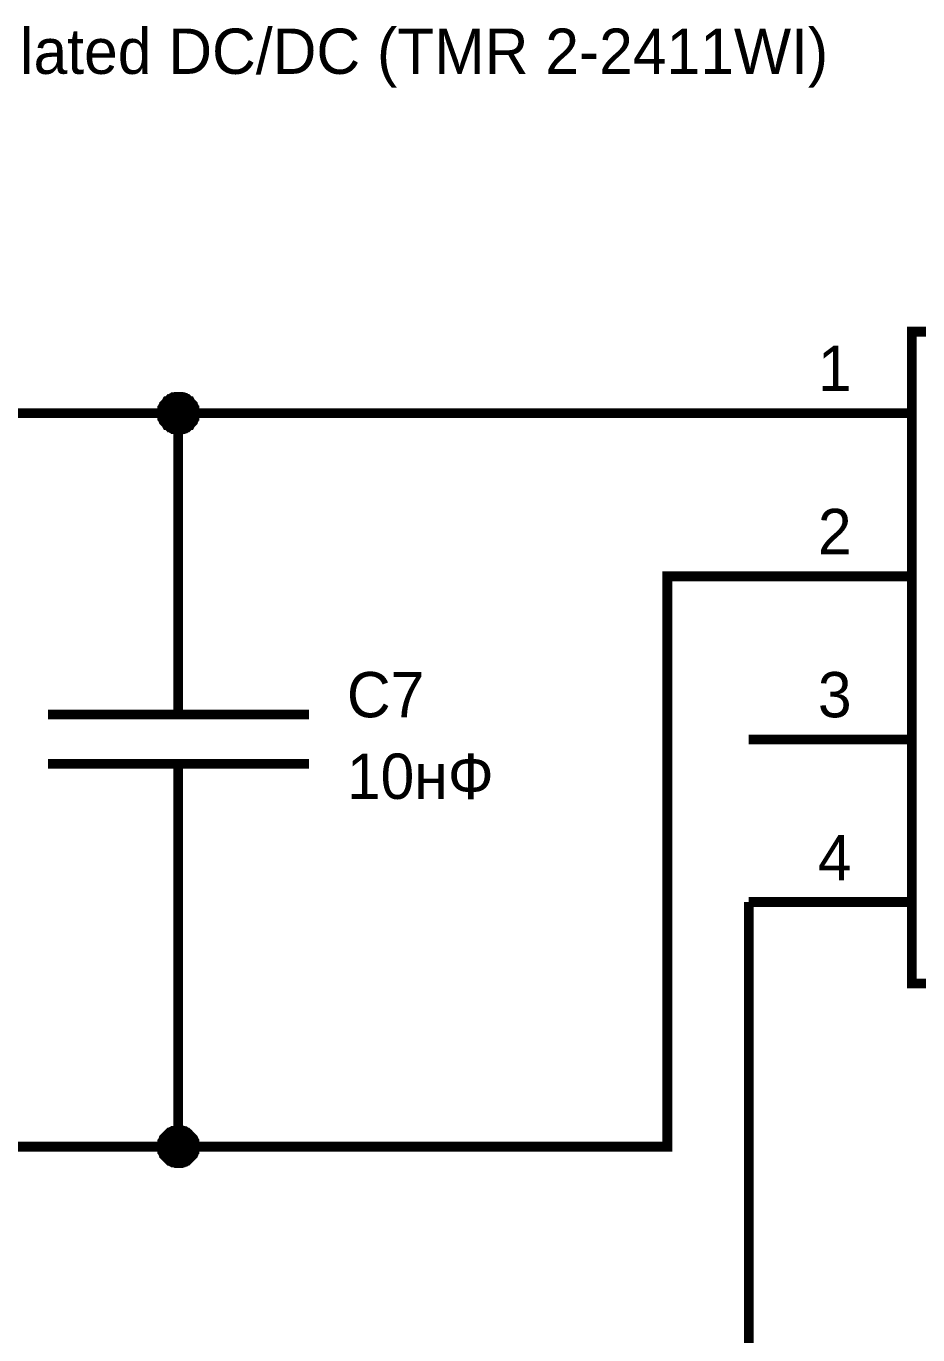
# Model space of a CAD drawing. Extents: x 0 to 594, y 0 to 420.
# Drawn here: x 52.95 to 80.3, y 144.22 to 184.36 of the extents above; entities that cross this region are included whole.
import ezdxf

# ---------------------------------------------------------------- set-up
doc = ezdxf.new("R2010")
doc.units = 0
doc.layers.add('SHEET', color=255, linetype='CONTINUOUS')

msp = doc.modelspace()

# ---------------------------------------------------------------- linework, layer by layer
at = {"layer": 'SHEET', "const_width": 0.3}
msp.add_lwpolyline([(80.119, 174.994), (102.606, 174.994), (102.606, 154.998), (80.119, 154.998), (80.119, 174.994)], close=True, dxfattribs=at)
at = {"layer": 'SHEET'}
for points, const_width in [([(57.111, 172.493), (57.111, 172.51), (57.111, 172.545), (57.111, 172.562), (57.129, 172.597), (57.129, 172.614), (57.129, 172.649), (57.146, 172.666), (57.146, 172.684), (57.163, 172.718), (57.181, 172.736), (57.181, 172.753), (57.198, 172.771), (57.216, 172.788), (57.233, 172.805), (57.25, 172.823), (57.268, 172.857), (57.285, 172.857), (57.302, 172.875), (57.32, 172.892), (57.337, 172.909), (57.354, 172.927), (57.372, 172.927), (57.389, 172.944), (57.424, 172.962), (57.441, 172.962), (57.459, 172.979), (57.493, 172.979), (57.511, 172.979), (57.545, 172.996), (57.563, 172.996), (57.598, 172.996), (57.615, 172.996)], 0.3), ([(57.111, 172.493), (57.111, 172.51), (57.111, 172.545), (57.111, 172.562), (57.129, 172.597), (57.129, 172.614), (57.129, 172.649), (57.146, 172.666), (57.146, 172.684), (57.163, 172.718), (57.181, 172.736), (57.181, 172.753), (57.198, 172.771), (57.216, 172.788), (57.233, 172.805), (57.25, 172.823), (57.268, 172.857), (57.285, 172.857), (57.302, 172.875), (57.32, 172.892), (57.337, 172.909), (57.354, 172.927), (57.372, 172.927), (57.389, 172.944), (57.424, 172.962), (57.441, 172.962), (57.459, 172.979), (57.493, 172.979), (57.511, 172.979), (57.545, 172.996), (57.563, 172.996), (57.598, 172.996), (57.615, 172.996)], 0.3), ([(57.111, 172.493), (57.111, 172.51), (57.111, 172.545), (57.111, 172.562), (57.129, 172.597), (57.129, 172.614), (57.129, 172.649), (57.146, 172.666), (57.146, 172.684), (57.163, 172.718), (57.181, 172.736), (57.181, 172.753), (57.198, 172.771), (57.216, 172.788), (57.233, 172.805), (57.25, 172.823), (57.268, 172.857), (57.285, 172.857), (57.302, 172.875), (57.32, 172.892), (57.337, 172.909), (57.354, 172.927), (57.372, 172.927), (57.389, 172.944), (57.424, 172.962), (57.441, 172.962), (57.459, 172.979), (57.493, 172.979), (57.511, 172.979), (57.545, 172.996), (57.563, 172.996), (57.598, 172.996), (57.615, 172.996)], 0.3), ([(57.111, 172.493), (57.111, 172.51), (57.111, 172.545), (57.111, 172.562), (57.129, 172.597), (57.129, 172.614), (57.129, 172.649), (57.146, 172.666), (57.146, 172.684), (57.163, 172.718), (57.181, 172.736), (57.181, 172.753), (57.198, 172.771), (57.216, 172.788), (57.233, 172.805), (57.25, 172.823), (57.268, 172.857), (57.285, 172.857), (57.302, 172.875), (57.32, 172.892), (57.337, 172.909), (57.354, 172.927), (57.372, 172.927), (57.389, 172.944), (57.424, 172.962), (57.441, 172.962), (57.459, 172.979), (57.493, 172.979), (57.511, 172.979), (57.545, 172.996), (57.563, 172.996), (57.598, 172.996), (57.615, 172.996)], 0.3), ([(57.111, 172.493), (57.111, 172.51), (57.111, 172.545), (57.111, 172.562), (57.129, 172.597), (57.129, 172.614), (57.129, 172.649), (57.146, 172.666), (57.146, 172.684), (57.163, 172.718), (57.181, 172.736), (57.181, 172.753), (57.198, 172.771), (57.216, 172.788), (57.233, 172.805), (57.25, 172.823), (57.268, 172.857), (57.285, 172.857), (57.302, 172.875), (57.32, 172.892), (57.337, 172.909), (57.354, 172.927), (57.372, 172.927), (57.389, 172.944), (57.424, 172.962), (57.441, 172.962), (57.459, 172.979), (57.493, 172.979), (57.511, 172.979), (57.545, 172.996), (57.563, 172.996), (57.598, 172.996), (57.615, 172.996)], 0.0991), ([(57.111, 172.493), (57.111, 172.51), (57.111, 172.545), (57.111, 172.562), (57.129, 172.597), (57.129, 172.614), (57.129, 172.649), (57.146, 172.666), (57.146, 172.684), (57.163, 172.718), (57.181, 172.736), (57.181, 172.753), (57.198, 172.771), (57.216, 172.788), (57.233, 172.805), (57.25, 172.823), (57.268, 172.857), (57.285, 172.857), (57.302, 172.875), (57.32, 172.892), (57.337, 172.909), (57.354, 172.927), (57.372, 172.927), (57.389, 172.944), (57.424, 172.962), (57.441, 172.962), (57.459, 172.979), (57.493, 172.979), (57.511, 172.979), (57.545, 172.996), (57.563, 172.996), (57.598, 172.996), (57.615, 172.996)], 0.0991), ([(57.111, 172.493), (57.111, 172.51), (57.111, 172.545), (57.111, 172.562), (57.129, 172.597), (57.129, 172.614), (57.129, 172.649), (57.146, 172.666), (57.146, 172.684), (57.163, 172.718), (57.181, 172.736), (57.181, 172.753), (57.198, 172.771), (57.216, 172.788), (57.233, 172.805), (57.25, 172.823), (57.268, 172.857), (57.285, 172.857), (57.302, 172.875), (57.32, 172.892), (57.337, 172.909), (57.354, 172.927), (57.372, 172.927), (57.389, 172.944), (57.424, 172.962), (57.441, 172.962), (57.459, 172.979), (57.493, 172.979), (57.511, 172.979), (57.545, 172.996), (57.563, 172.996), (57.598, 172.996), (57.615, 172.996)], 0.0991), ([(57.111, 172.493), (57.111, 172.51), (57.111, 172.545), (57.111, 172.562), (57.129, 172.597), (57.129, 172.614), (57.129, 172.649), (57.146, 172.666), (57.146, 172.684), (57.163, 172.718), (57.181, 172.736), (57.181, 172.753), (57.198, 172.771), (57.216, 172.788), (57.233, 172.805), (57.25, 172.823), (57.268, 172.857), (57.285, 172.857), (57.302, 172.875), (57.32, 172.892), (57.337, 172.909), (57.354, 172.927), (57.372, 172.927), (57.389, 172.944), (57.424, 172.962), (57.441, 172.962), (57.459, 172.979), (57.493, 172.979), (57.511, 172.979), (57.545, 172.996), (57.563, 172.996), (57.598, 172.996), (57.615, 172.996)], 0.0991), ([(57.615, 172.996), (57.615, 172.996)], 0.3), ([(57.615, 172.996), (57.65, 172.996), (57.667, 172.996), (57.702, 172.996), (57.719, 172.979), (57.754, 172.979), (57.771, 172.979), (57.789, 172.962), (57.823, 172.962), (57.841, 172.944), (57.858, 172.927), (57.893, 172.927), (57.91, 172.909), (57.928, 172.892), (57.945, 172.875), (57.962, 172.857), (57.98, 172.857), (57.997, 172.823), (58.014, 172.805), (58.032, 172.788), (58.049, 172.771), (58.066, 172.753), (58.066, 172.736), (58.084, 172.718), (58.101, 172.684), (58.101, 172.666), (58.119, 172.649), (58.119, 172.614), (58.119, 172.597), (58.136, 172.562), (58.136, 172.545), (58.136, 172.51), (58.136, 172.493)], 0.3), ([(57.615, 172.996), (57.615, 172.996)], 0.3), ([(57.615, 172.996), (57.65, 172.996), (57.667, 172.996), (57.702, 172.996), (57.719, 172.979), (57.754, 172.979), (57.771, 172.979), (57.789, 172.962), (57.823, 172.962), (57.841, 172.944), (57.858, 172.927), (57.893, 172.927), (57.91, 172.909), (57.928, 172.892), (57.945, 172.875), (57.962, 172.857), (57.98, 172.857), (57.997, 172.823), (58.014, 172.805), (58.032, 172.788), (58.049, 172.771), (58.066, 172.753), (58.066, 172.736), (58.084, 172.718), (58.101, 172.684), (58.101, 172.666), (58.119, 172.649), (58.119, 172.614), (58.119, 172.597), (58.136, 172.562), (58.136, 172.545), (58.136, 172.51), (58.136, 172.493)], 0.3), ([(57.615, 172.996), (57.615, 172.996)], 0.3), ([(57.615, 172.996), (57.65, 172.996), (57.667, 172.996), (57.702, 172.996), (57.719, 172.979), (57.754, 172.979), (57.771, 172.979), (57.789, 172.962), (57.823, 172.962), (57.841, 172.944), (57.858, 172.927), (57.893, 172.927), (57.91, 172.909), (57.928, 172.892), (57.945, 172.875), (57.962, 172.857), (57.98, 172.857), (57.997, 172.823), (58.014, 172.805), (58.032, 172.788), (58.049, 172.771), (58.066, 172.753), (58.066, 172.736), (58.084, 172.718), (58.101, 172.684), (58.101, 172.666), (58.119, 172.649), (58.119, 172.614), (58.119, 172.597), (58.136, 172.562), (58.136, 172.545), (58.136, 172.51), (58.136, 172.493)], 0.3), ([(57.615, 172.996), (57.615, 172.996)], 0.3), ([(57.615, 172.996), (57.65, 172.996), (57.667, 172.996), (57.702, 172.996), (57.719, 172.979), (57.754, 172.979), (57.771, 172.979), (57.789, 172.962), (57.823, 172.962), (57.841, 172.944), (57.858, 172.927), (57.893, 172.927), (57.91, 172.909), (57.928, 172.892), (57.945, 172.875), (57.962, 172.857), (57.98, 172.857), (57.997, 172.823), (58.014, 172.805), (58.032, 172.788), (58.049, 172.771), (58.066, 172.753), (58.066, 172.736), (58.084, 172.718), (58.101, 172.684), (58.101, 172.666), (58.119, 172.649), (58.119, 172.614), (58.119, 172.597), (58.136, 172.562), (58.136, 172.545), (58.136, 172.51), (58.136, 172.493)], 0.3), ([(57.615, 172.996), (57.615, 172.996)], 0.0991), ([(57.615, 172.996), (57.65, 172.996), (57.667, 172.996), (57.702, 172.996), (57.719, 172.979), (57.754, 172.979), (57.771, 172.979), (57.789, 172.962), (57.823, 172.962), (57.841, 172.944), (57.858, 172.927), (57.893, 172.927), (57.91, 172.909), (57.928, 172.892), (57.945, 172.875), (57.962, 172.857), (57.98, 172.857), (57.997, 172.823), (58.014, 172.805), (58.032, 172.788), (58.049, 172.771), (58.066, 172.753), (58.066, 172.736), (58.084, 172.718), (58.101, 172.684), (58.101, 172.666), (58.119, 172.649), (58.119, 172.614), (58.119, 172.597), (58.136, 172.562), (58.136, 172.545), (58.136, 172.51), (58.136, 172.493)], 0.0991), ([(57.615, 172.996), (57.615, 172.996)], 0.0991), ([(57.615, 172.996), (57.65, 172.996), (57.667, 172.996), (57.702, 172.996), (57.719, 172.979), (57.754, 172.979), (57.771, 172.979), (57.789, 172.962), (57.823, 172.962), (57.841, 172.944), (57.858, 172.927), (57.893, 172.927), (57.91, 172.909), (57.928, 172.892), (57.945, 172.875), (57.962, 172.857), (57.98, 172.857), (57.997, 172.823), (58.014, 172.805), (58.032, 172.788), (58.049, 172.771), (58.066, 172.753), (58.066, 172.736), (58.084, 172.718), (58.101, 172.684), (58.101, 172.666), (58.119, 172.649), (58.119, 172.614), (58.119, 172.597), (58.136, 172.562), (58.136, 172.545), (58.136, 172.51), (58.136, 172.493)], 0.0991), ([(57.615, 172.996), (57.615, 172.996)], 0.0991), ([(57.615, 172.996), (57.65, 172.996), (57.667, 172.996), (57.702, 172.996), (57.719, 172.979), (57.754, 172.979), (57.771, 172.979), (57.789, 172.962), (57.823, 172.962), (57.841, 172.944), (57.858, 172.927), (57.893, 172.927), (57.91, 172.909), (57.928, 172.892), (57.945, 172.875), (57.962, 172.857), (57.98, 172.857), (57.997, 172.823), (58.014, 172.805), (58.032, 172.788), (58.049, 172.771), (58.066, 172.753), (58.066, 172.736), (58.084, 172.718), (58.101, 172.684), (58.101, 172.666), (58.119, 172.649), (58.119, 172.614), (58.119, 172.597), (58.136, 172.562), (58.136, 172.545), (58.136, 172.51), (58.136, 172.493)], 0.0991), ([(57.615, 172.996), (57.615, 172.996)], 0.0991), ([(57.615, 172.996), (57.65, 172.996), (57.667, 172.996), (57.702, 172.996), (57.719, 172.979), (57.754, 172.979), (57.771, 172.979), (57.789, 172.962), (57.823, 172.962), (57.841, 172.944), (57.858, 172.927), (57.893, 172.927), (57.91, 172.909), (57.928, 172.892), (57.945, 172.875), (57.962, 172.857), (57.98, 172.857), (57.997, 172.823), (58.014, 172.805), (58.032, 172.788), (58.049, 172.771), (58.066, 172.753), (58.066, 172.736), (58.084, 172.718), (58.101, 172.684), (58.101, 172.666), (58.119, 172.649), (58.119, 172.614), (58.119, 172.597), (58.136, 172.562), (58.136, 172.545), (58.136, 172.51), (58.136, 172.493)], 0.0991), ([(45.13, 172.493), (57.615, 172.493), (75.118, 172.493)], 0.3), ([(57.615, 171.989), (57.598, 171.989), (57.563, 171.989), (57.545, 171.989), (57.511, 172.006), (57.493, 172.006), (57.459, 172.006), (57.441, 172.023), (57.424, 172.023), (57.389, 172.041), (57.372, 172.058), (57.354, 172.058), (57.337, 172.076), (57.32, 172.093), (57.302, 172.11), (57.285, 172.128), (57.268, 172.128), (57.25, 172.162), (57.233, 172.18), (57.216, 172.197), (57.198, 172.215), (57.181, 172.232), (57.181, 172.249), (57.163, 172.267), (57.146, 172.301), (57.146, 172.319), (57.129, 172.336), (57.129, 172.371), (57.129, 172.388), (57.111, 172.423), (57.111, 172.44), (57.111, 172.475), (57.111, 172.493)], 0.3), ([(57.111, 172.493), (57.111, 172.493)], 0.3), ([(57.615, 171.989), (57.598, 171.989), (57.563, 171.989), (57.545, 171.989), (57.511, 172.006), (57.493, 172.006), (57.459, 172.006), (57.441, 172.023), (57.424, 172.023), (57.389, 172.041), (57.372, 172.058), (57.354, 172.058), (57.337, 172.076), (57.32, 172.093), (57.302, 172.11), (57.285, 172.128), (57.268, 172.128), (57.25, 172.162), (57.233, 172.18), (57.216, 172.197), (57.198, 172.215), (57.181, 172.232), (57.181, 172.249), (57.163, 172.267), (57.146, 172.301), (57.146, 172.319), (57.129, 172.336), (57.129, 172.371), (57.129, 172.388), (57.111, 172.423), (57.111, 172.44), (57.111, 172.475), (57.111, 172.493)], 0.3), ([(57.111, 172.493), (57.111, 172.493)], 0.3), ([(57.615, 171.989), (57.598, 171.989), (57.563, 171.989), (57.545, 171.989), (57.511, 172.006), (57.493, 172.006), (57.459, 172.006), (57.441, 172.023), (57.424, 172.023), (57.389, 172.041), (57.372, 172.058), (57.354, 172.058), (57.337, 172.076), (57.32, 172.093), (57.302, 172.11), (57.285, 172.128), (57.268, 172.128), (57.25, 172.162), (57.233, 172.18), (57.216, 172.197), (57.198, 172.215), (57.181, 172.232), (57.181, 172.249), (57.163, 172.267), (57.146, 172.301), (57.146, 172.319), (57.129, 172.336), (57.129, 172.371), (57.129, 172.388), (57.111, 172.423), (57.111, 172.44), (57.111, 172.475), (57.111, 172.493)], 0.3), ([(57.111, 172.493), (57.111, 172.493)], 0.3), ([(57.615, 171.989), (57.598, 171.989), (57.563, 171.989), (57.545, 171.989), (57.511, 172.006), (57.493, 172.006), (57.459, 172.006), (57.441, 172.023), (57.424, 172.023), (57.389, 172.041), (57.372, 172.058), (57.354, 172.058), (57.337, 172.076), (57.32, 172.093), (57.302, 172.11), (57.285, 172.128), (57.268, 172.128), (57.25, 172.162), (57.233, 172.18), (57.216, 172.197), (57.198, 172.215), (57.181, 172.232), (57.181, 172.249), (57.163, 172.267), (57.146, 172.301), (57.146, 172.319), (57.129, 172.336), (57.129, 172.371), (57.129, 172.388), (57.111, 172.423), (57.111, 172.44), (57.111, 172.475), (57.111, 172.493)], 0.3), ([(57.111, 172.493), (57.111, 172.493)], 0.3), ([(57.615, 167.489), (57.615, 172.493)], 0.3), ([(58.136, 172.493), (58.136, 172.475), (58.136, 172.44), (58.136, 172.423), (58.119, 172.388), (58.119, 172.371), (58.119, 172.336), (58.101, 172.319), (58.101, 172.301), (58.084, 172.267), (58.066, 172.249), (58.066, 172.232), (58.049, 172.215), (58.032, 172.197), (58.014, 172.18), (57.997, 172.162), (57.98, 172.128), (57.962, 172.128), (57.945, 172.11), (57.928, 172.093), (57.91, 172.076), (57.893, 172.058), (57.858, 172.058), (57.841, 172.041), (57.823, 172.023), (57.789, 172.023), (57.771, 172.006), (57.754, 172.006), (57.719, 172.006), (57.702, 171.989), (57.667, 171.989), (57.65, 171.989), (57.615, 171.989)], 0.3), ([(58.136, 172.493), (58.136, 172.475), (58.136, 172.44), (58.136, 172.423), (58.119, 172.388), (58.119, 172.371), (58.119, 172.336), (58.101, 172.319), (58.101, 172.301), (58.084, 172.267), (58.066, 172.249), (58.066, 172.232), (58.049, 172.215), (58.032, 172.197), (58.014, 172.18), (57.997, 172.162), (57.98, 172.128), (57.962, 172.128), (57.945, 172.11), (57.928, 172.093), (57.91, 172.076), (57.893, 172.058), (57.858, 172.058), (57.841, 172.041), (57.823, 172.023), (57.789, 172.023), (57.771, 172.006), (57.754, 172.006), (57.719, 172.006), (57.702, 171.989), (57.667, 171.989), (57.65, 171.989), (57.615, 171.989)], 0.3), ([(58.136, 172.493), (58.136, 172.475), (58.136, 172.44), (58.136, 172.423), (58.119, 172.388), (58.119, 172.371), (58.119, 172.336), (58.101, 172.319), (58.101, 172.301), (58.084, 172.267), (58.066, 172.249), (58.066, 172.232), (58.049, 172.215), (58.032, 172.197), (58.014, 172.18), (57.997, 172.162), (57.98, 172.128), (57.962, 172.128), (57.945, 172.11), (57.928, 172.093), (57.91, 172.076), (57.893, 172.058), (57.858, 172.058), (57.841, 172.041), (57.823, 172.023), (57.789, 172.023), (57.771, 172.006), (57.754, 172.006), (57.719, 172.006), (57.702, 171.989), (57.667, 171.989), (57.65, 171.989), (57.615, 171.989)], 0.3), ([(58.136, 172.493), (58.136, 172.475), (58.136, 172.44), (58.136, 172.423), (58.119, 172.388), (58.119, 172.371), (58.119, 172.336), (58.101, 172.319), (58.101, 172.301), (58.084, 172.267), (58.066, 172.249), (58.066, 172.232), (58.049, 172.215), (58.032, 172.197), (58.014, 172.18), (57.997, 172.162), (57.98, 172.128), (57.962, 172.128), (57.945, 172.11), (57.928, 172.093), (57.91, 172.076), (57.893, 172.058), (57.858, 172.058), (57.841, 172.041), (57.823, 172.023), (57.789, 172.023), (57.771, 172.006), (57.754, 172.006), (57.719, 172.006), (57.702, 171.989), (57.667, 171.989), (57.65, 171.989), (57.615, 171.989)], 0.3), ([(58.136, 172.493), (58.136, 172.493), (58.136, 172.493), (58.136, 172.493), (58.136, 172.493), (58.136, 172.493), (58.136, 172.493), (58.136, 172.493), (58.136, 172.493), (58.136, 172.493), (58.136, 172.493), (58.136, 172.493), (58.136, 172.493), (58.136, 172.493), (58.136, 172.493), (58.136, 172.493), (58.136, 172.493), (58.136, 172.493), (58.136, 172.493), (58.136, 172.493), (58.136, 172.493), (58.136, 172.493), (58.136, 172.493), (58.136, 172.493), (58.136, 172.493), (58.136, 172.493), (58.136, 172.493), (58.136, 172.493), (58.136, 172.493), (58.136, 172.493), (58.136, 172.493), (58.136, 172.493), (58.136, 172.493)], 0.3), ([(58.136, 172.493), (58.136, 172.493)], 0.3), ([(58.136, 172.493), (58.136, 172.493), (58.136, 172.493), (58.136, 172.493), (58.136, 172.493), (58.136, 172.493), (58.136, 172.493), (58.136, 172.493), (58.136, 172.493), (58.136, 172.493), (58.136, 172.493), (58.136, 172.493), (58.136, 172.493), (58.136, 172.493), (58.136, 172.493), (58.136, 172.493), (58.136, 172.493), (58.136, 172.493), (58.136, 172.493), (58.136, 172.493), (58.136, 172.493), (58.136, 172.493), (58.136, 172.493), (58.136, 172.493), (58.136, 172.493), (58.136, 172.493), (58.136, 172.493), (58.136, 172.493), (58.136, 172.493), (58.136, 172.493), (58.136, 172.493), (58.136, 172.493), (58.136, 172.493)], 0.3), ([(58.136, 172.493), (58.136, 172.493)], 0.3), ([(58.136, 172.493), (58.136, 172.493), (58.136, 172.493), (58.136, 172.493), (58.136, 172.493), (58.136, 172.493), (58.136, 172.493), (58.136, 172.493), (58.136, 172.493), (58.136, 172.493), (58.136, 172.493), (58.136, 172.493), (58.136, 172.493), (58.136, 172.493), (58.136, 172.493), (58.136, 172.493), (58.136, 172.493), (58.136, 172.493), (58.136, 172.493), (58.136, 172.493), (58.136, 172.493), (58.136, 172.493), (58.136, 172.493), (58.136, 172.493), (58.136, 172.493), (58.136, 172.493), (58.136, 172.493), (58.136, 172.493), (58.136, 172.493), (58.136, 172.493), (58.136, 172.493), (58.136, 172.493), (58.136, 172.493)], 0.3), ([(58.136, 172.493), (58.136, 172.493)], 0.3), ([(58.136, 172.493), (58.136, 172.493), (58.136, 172.493), (58.136, 172.493), (58.136, 172.493), (58.136, 172.493), (58.136, 172.493), (58.136, 172.493), (58.136, 172.493), (58.136, 172.493), (58.136, 172.493), (58.136, 172.493), (58.136, 172.493), (58.136, 172.493), (58.136, 172.493), (58.136, 172.493), (58.136, 172.493), (58.136, 172.493), (58.136, 172.493), (58.136, 172.493), (58.136, 172.493), (58.136, 172.493), (58.136, 172.493), (58.136, 172.493), (58.136, 172.493), (58.136, 172.493), (58.136, 172.493), (58.136, 172.493), (58.136, 172.493), (58.136, 172.493), (58.136, 172.493), (58.136, 172.493), (58.136, 172.493)], 0.3), ([(58.136, 172.493), (58.136, 172.493)], 0.3), ([(80.119, 172.493), (75.118, 172.493)], 0.3), ([(57.615, 171.989), (57.598, 171.989), (57.563, 171.989), (57.545, 171.989), (57.511, 172.006), (57.493, 172.006), (57.459, 172.006), (57.441, 172.023), (57.424, 172.023), (57.389, 172.041), (57.372, 172.058), (57.354, 172.058), (57.337, 172.076), (57.32, 172.093), (57.302, 172.11), (57.285, 172.128), (57.268, 172.128), (57.25, 172.162), (57.233, 172.18), (57.216, 172.197), (57.198, 172.215), (57.181, 172.232), (57.181, 172.249), (57.163, 172.267), (57.146, 172.301), (57.146, 172.319), (57.129, 172.336), (57.129, 172.371), (57.129, 172.388), (57.111, 172.423), (57.111, 172.44), (57.111, 172.475), (57.111, 172.493)], 0.0991), ([(57.111, 172.493), (57.111, 172.493)], 0.0991), ([(57.615, 171.989), (57.598, 171.989), (57.563, 171.989), (57.545, 171.989), (57.511, 172.006), (57.493, 172.006), (57.459, 172.006), (57.441, 172.023), (57.424, 172.023), (57.389, 172.041), (57.372, 172.058), (57.354, 172.058), (57.337, 172.076), (57.32, 172.093), (57.302, 172.11), (57.285, 172.128), (57.268, 172.128), (57.25, 172.162), (57.233, 172.18), (57.216, 172.197), (57.198, 172.215), (57.181, 172.232), (57.181, 172.249), (57.163, 172.267), (57.146, 172.301), (57.146, 172.319), (57.129, 172.336), (57.129, 172.371), (57.129, 172.388), (57.111, 172.423), (57.111, 172.44), (57.111, 172.475), (57.111, 172.493)], 0.0991), ([(57.111, 172.493), (57.111, 172.493)], 0.0991), ([(57.615, 171.989), (57.598, 171.989), (57.563, 171.989), (57.545, 171.989), (57.511, 172.006), (57.493, 172.006), (57.459, 172.006), (57.441, 172.023), (57.424, 172.023), (57.389, 172.041), (57.372, 172.058), (57.354, 172.058), (57.337, 172.076), (57.32, 172.093), (57.302, 172.11), (57.285, 172.128), (57.268, 172.128), (57.25, 172.162), (57.233, 172.18), (57.216, 172.197), (57.198, 172.215), (57.181, 172.232), (57.181, 172.249), (57.163, 172.267), (57.146, 172.301), (57.146, 172.319), (57.129, 172.336), (57.129, 172.371), (57.129, 172.388), (57.111, 172.423), (57.111, 172.44), (57.111, 172.475), (57.111, 172.493)], 0.0991), ([(57.111, 172.493), (57.111, 172.493)], 0.0991), ([(57.615, 171.989), (57.598, 171.989), (57.563, 171.989), (57.545, 171.989), (57.511, 172.006), (57.493, 172.006), (57.459, 172.006), (57.441, 172.023), (57.424, 172.023), (57.389, 172.041), (57.372, 172.058), (57.354, 172.058), (57.337, 172.076), (57.32, 172.093), (57.302, 172.11), (57.285, 172.128), (57.268, 172.128), (57.25, 172.162), (57.233, 172.18), (57.216, 172.197), (57.198, 172.215), (57.181, 172.232), (57.181, 172.249), (57.163, 172.267), (57.146, 172.301), (57.146, 172.319), (57.129, 172.336), (57.129, 172.371), (57.129, 172.388), (57.111, 172.423), (57.111, 172.44), (57.111, 172.475), (57.111, 172.493)], 0.0991), ([(57.111, 172.493), (57.111, 172.493)], 0.0991), ([(58.136, 172.493), (58.136, 172.475), (58.136, 172.44), (58.136, 172.423), (58.119, 172.388), (58.119, 172.371), (58.119, 172.336), (58.101, 172.319), (58.101, 172.301), (58.084, 172.267), (58.066, 172.249), (58.066, 172.232), (58.049, 172.215), (58.032, 172.197), (58.014, 172.18), (57.997, 172.162), (57.98, 172.128), (57.962, 172.128), (57.945, 172.11), (57.928, 172.093), (57.91, 172.076), (57.893, 172.058), (57.858, 172.058), (57.841, 172.041), (57.823, 172.023), (57.789, 172.023), (57.771, 172.006), (57.754, 172.006), (57.719, 172.006), (57.702, 171.989), (57.667, 171.989), (57.65, 171.989), (57.615, 171.989)], 0.0991), ([(58.136, 172.493), (58.136, 172.475), (58.136, 172.44), (58.136, 172.423), (58.119, 172.388), (58.119, 172.371), (58.119, 172.336), (58.101, 172.319), (58.101, 172.301), (58.084, 172.267), (58.066, 172.249), (58.066, 172.232), (58.049, 172.215), (58.032, 172.197), (58.014, 172.18), (57.997, 172.162), (57.98, 172.128), (57.962, 172.128), (57.945, 172.11), (57.928, 172.093), (57.91, 172.076), (57.893, 172.058), (57.858, 172.058), (57.841, 172.041), (57.823, 172.023), (57.789, 172.023), (57.771, 172.006), (57.754, 172.006), (57.719, 172.006), (57.702, 171.989), (57.667, 171.989), (57.65, 171.989), (57.615, 171.989)], 0.0991), ([(58.136, 172.493), (58.136, 172.475), (58.136, 172.44), (58.136, 172.423), (58.119, 172.388), (58.119, 172.371), (58.119, 172.336), (58.101, 172.319), (58.101, 172.301), (58.084, 172.267), (58.066, 172.249), (58.066, 172.232), (58.049, 172.215), (58.032, 172.197), (58.014, 172.18), (57.997, 172.162), (57.98, 172.128), (57.962, 172.128), (57.945, 172.11), (57.928, 172.093), (57.91, 172.076), (57.893, 172.058), (57.858, 172.058), (57.841, 172.041), (57.823, 172.023), (57.789, 172.023), (57.771, 172.006), (57.754, 172.006), (57.719, 172.006), (57.702, 171.989), (57.667, 171.989), (57.65, 171.989), (57.615, 171.989)], 0.0991), ([(58.136, 172.493), (58.136, 172.475), (58.136, 172.44), (58.136, 172.423), (58.119, 172.388), (58.119, 172.371), (58.119, 172.336), (58.101, 172.319), (58.101, 172.301), (58.084, 172.267), (58.066, 172.249), (58.066, 172.232), (58.049, 172.215), (58.032, 172.197), (58.014, 172.18), (57.997, 172.162), (57.98, 172.128), (57.962, 172.128), (57.945, 172.11), (57.928, 172.093), (57.91, 172.076), (57.893, 172.058), (57.858, 172.058), (57.841, 172.041), (57.823, 172.023), (57.789, 172.023), (57.771, 172.006), (57.754, 172.006), (57.719, 172.006), (57.702, 171.989), (57.667, 171.989), (57.65, 171.989), (57.615, 171.989)], 0.0991), ([(58.136, 172.493), (58.136, 172.493), (58.136, 172.493), (58.136, 172.493), (58.136, 172.493), (58.136, 172.493), (58.136, 172.493), (58.136, 172.493), (58.136, 172.493), (58.136, 172.493), (58.136, 172.493), (58.136, 172.493), (58.136, 172.493), (58.136, 172.493), (58.136, 172.493), (58.136, 172.493), (58.136, 172.493), (58.136, 172.493), (58.136, 172.493), (58.136, 172.493), (58.136, 172.493), (58.136, 172.493), (58.136, 172.493), (58.136, 172.493), (58.136, 172.493), (58.136, 172.493), (58.136, 172.493), (58.136, 172.493), (58.136, 172.493), (58.136, 172.493), (58.136, 172.493), (58.136, 172.493), (58.136, 172.493)], 0.0991), ([(58.136, 172.493), (58.136, 172.493)], 0.0991), ([(58.136, 172.493), (58.136, 172.493), (58.136, 172.493), (58.136, 172.493), (58.136, 172.493), (58.136, 172.493), (58.136, 172.493), (58.136, 172.493), (58.136, 172.493), (58.136, 172.493), (58.136, 172.493), (58.136, 172.493), (58.136, 172.493), (58.136, 172.493), (58.136, 172.493), (58.136, 172.493), (58.136, 172.493), (58.136, 172.493), (58.136, 172.493), (58.136, 172.493), (58.136, 172.493), (58.136, 172.493), (58.136, 172.493), (58.136, 172.493), (58.136, 172.493), (58.136, 172.493), (58.136, 172.493), (58.136, 172.493), (58.136, 172.493), (58.136, 172.493), (58.136, 172.493), (58.136, 172.493), (58.136, 172.493)], 0.0991), ([(58.136, 172.493), (58.136, 172.493)], 0.0991), ([(58.136, 172.493), (58.136, 172.493), (58.136, 172.493), (58.136, 172.493), (58.136, 172.493), (58.136, 172.493), (58.136, 172.493), (58.136, 172.493), (58.136, 172.493), (58.136, 172.493), (58.136, 172.493), (58.136, 172.493), (58.136, 172.493), (58.136, 172.493), (58.136, 172.493), (58.136, 172.493), (58.136, 172.493), (58.136, 172.493), (58.136, 172.493), (58.136, 172.493), (58.136, 172.493), (58.136, 172.493), (58.136, 172.493), (58.136, 172.493), (58.136, 172.493), (58.136, 172.493), (58.136, 172.493), (58.136, 172.493), (58.136, 172.493), (58.136, 172.493), (58.136, 172.493), (58.136, 172.493), (58.136, 172.493)], 0.0991), ([(58.136, 172.493), (58.136, 172.493)], 0.0991), ([(58.136, 172.493), (58.136, 172.493), (58.136, 172.493), (58.136, 172.493), (58.136, 172.493), (58.136, 172.493), (58.136, 172.493), (58.136, 172.493), (58.136, 172.493), (58.136, 172.493), (58.136, 172.493), (58.136, 172.493), (58.136, 172.493), (58.136, 172.493), (58.136, 172.493), (58.136, 172.493), (58.136, 172.493), (58.136, 172.493), (58.136, 172.493), (58.136, 172.493), (58.136, 172.493), (58.136, 172.493), (58.136, 172.493), (58.136, 172.493), (58.136, 172.493), (58.136, 172.493), (58.136, 172.493), (58.136, 172.493), (58.136, 172.493), (58.136, 172.493), (58.136, 172.493), (58.136, 172.493), (58.136, 172.493)], 0.0991), ([(58.136, 172.493), (58.136, 172.493)], 0.0991), ([(45.13, 152.497), (45.13, 149.995), (57.615, 149.995), (72.618, 149.995), (72.618, 167.489), (75.118, 167.489)], 0.3), ([(57.615, 163.25), (57.615, 167.489)], 0.3), ([(80.119, 167.489), (75.118, 167.489)], 0.3), ([(61.626, 163.25), (53.621, 163.25)], 0.3), ([(80.119, 162.486), (75.118, 162.486)], 0.3), ([(61.626, 161.739), (53.621, 161.739)], 0.3), ([(57.615, 161.739), (57.615, 157.5)], 0.3), ([(75.118, 157.5), (75.118, 127.498), (57.615, 127.498), (45.13, 127.498), (32.628, 127.498), (32.628, 144.992)], 0.3), ([(57.615, 157.5), (57.615, 149.995)], 0.3), ([(80.119, 157.5), (75.118, 157.5)], 0.3), ([(57.111, 149.995), (57.111, 150.012), (57.111, 150.047), (57.111, 150.065), (57.129, 150.099), (57.129, 150.117), (57.129, 150.151), (57.146, 150.169), (57.146, 150.186), (57.163, 150.221), (57.181, 150.238), (57.181, 150.256), (57.198, 150.273), (57.216, 150.29), (57.233, 150.308), (57.25, 150.325), (57.268, 150.342), (57.285, 150.36), (57.302, 150.377), (57.32, 150.395), (57.337, 150.412), (57.354, 150.429), (57.372, 150.429), (57.389, 150.447), (57.424, 150.464), (57.441, 150.464), (57.459, 150.481), (57.493, 150.481), (57.511, 150.481), (57.545, 150.499), (57.563, 150.499), (57.598, 150.499), (57.615, 150.499)], 0.3), ([(57.111, 149.995), (57.111, 150.012), (57.111, 150.047), (57.111, 150.065), (57.129, 150.099), (57.129, 150.117), (57.129, 150.151), (57.146, 150.169), (57.146, 150.186), (57.163, 150.221), (57.181, 150.238), (57.181, 150.256), (57.198, 150.273), (57.216, 150.29), (57.233, 150.308), (57.25, 150.325), (57.268, 150.342), (57.285, 150.36), (57.302, 150.377), (57.32, 150.395), (57.337, 150.412), (57.354, 150.429), (57.372, 150.429), (57.389, 150.447), (57.424, 150.464), (57.441, 150.464), (57.459, 150.481), (57.493, 150.481), (57.511, 150.481), (57.545, 150.499), (57.563, 150.499), (57.598, 150.499), (57.615, 150.499)], 0.3), ([(57.111, 149.995), (57.111, 150.012), (57.111, 150.047), (57.111, 150.065), (57.129, 150.099), (57.129, 150.117), (57.129, 150.151), (57.146, 150.169), (57.146, 150.186), (57.163, 150.221), (57.181, 150.238), (57.181, 150.256), (57.198, 150.273), (57.216, 150.29), (57.233, 150.308), (57.25, 150.325), (57.268, 150.342), (57.285, 150.36), (57.302, 150.377), (57.32, 150.395), (57.337, 150.412), (57.354, 150.429), (57.372, 150.429), (57.389, 150.447), (57.424, 150.464), (57.441, 150.464), (57.459, 150.481), (57.493, 150.481), (57.511, 150.481), (57.545, 150.499), (57.563, 150.499), (57.598, 150.499), (57.615, 150.499)], 0.3), ([(57.111, 149.995), (57.111, 150.012), (57.111, 150.047), (57.111, 150.065), (57.129, 150.099), (57.129, 150.117), (57.129, 150.151), (57.146, 150.169), (57.146, 150.186), (57.163, 150.221), (57.181, 150.238), (57.181, 150.256), (57.198, 150.273), (57.216, 150.29), (57.233, 150.308), (57.25, 150.325), (57.268, 150.342), (57.285, 150.36), (57.302, 150.377), (57.32, 150.395), (57.337, 150.412), (57.354, 150.429), (57.372, 150.429), (57.389, 150.447), (57.424, 150.464), (57.441, 150.464), (57.459, 150.481), (57.493, 150.481), (57.511, 150.481), (57.545, 150.499), (57.563, 150.499), (57.598, 150.499), (57.615, 150.499)], 0.3), ([(57.111, 149.995), (57.111, 150.012), (57.111, 150.047), (57.111, 150.065), (57.129, 150.099), (57.129, 150.117), (57.129, 150.151), (57.146, 150.169), (57.146, 150.186), (57.163, 150.221), (57.181, 150.238), (57.181, 150.256), (57.198, 150.273), (57.216, 150.29), (57.233, 150.308), (57.25, 150.325), (57.268, 150.342), (57.285, 150.36), (57.302, 150.377), (57.32, 150.395), (57.337, 150.412), (57.354, 150.429), (57.372, 150.429), (57.389, 150.447), (57.424, 150.464), (57.441, 150.464), (57.459, 150.481), (57.493, 150.481), (57.511, 150.481), (57.545, 150.499), (57.563, 150.499), (57.598, 150.499), (57.615, 150.499)], 0.0991), ([(57.111, 149.995), (57.111, 150.012), (57.111, 150.047), (57.111, 150.065), (57.129, 150.099), (57.129, 150.117), (57.129, 150.151), (57.146, 150.169), (57.146, 150.186), (57.163, 150.221), (57.181, 150.238), (57.181, 150.256), (57.198, 150.273), (57.216, 150.29), (57.233, 150.308), (57.25, 150.325), (57.268, 150.342), (57.285, 150.36), (57.302, 150.377), (57.32, 150.395), (57.337, 150.412), (57.354, 150.429), (57.372, 150.429), (57.389, 150.447), (57.424, 150.464), (57.441, 150.464), (57.459, 150.481), (57.493, 150.481), (57.511, 150.481), (57.545, 150.499), (57.563, 150.499), (57.598, 150.499), (57.615, 150.499)], 0.0991), ([(57.111, 149.995), (57.111, 150.012), (57.111, 150.047), (57.111, 150.065), (57.129, 150.099), (57.129, 150.117), (57.129, 150.151), (57.146, 150.169), (57.146, 150.186), (57.163, 150.221), (57.181, 150.238), (57.181, 150.256), (57.198, 150.273), (57.216, 150.29), (57.233, 150.308), (57.25, 150.325), (57.268, 150.342), (57.285, 150.36), (57.302, 150.377), (57.32, 150.395), (57.337, 150.412), (57.354, 150.429), (57.372, 150.429), (57.389, 150.447), (57.424, 150.464), (57.441, 150.464), (57.459, 150.481), (57.493, 150.481), (57.511, 150.481), (57.545, 150.499), (57.563, 150.499), (57.598, 150.499), (57.615, 150.499)], 0.0991), ([(57.111, 149.995), (57.111, 150.012), (57.111, 150.047), (57.111, 150.065), (57.129, 150.099), (57.129, 150.117), (57.129, 150.151), (57.146, 150.169), (57.146, 150.186), (57.163, 150.221), (57.181, 150.238), (57.181, 150.256), (57.198, 150.273), (57.216, 150.29), (57.233, 150.308), (57.25, 150.325), (57.268, 150.342), (57.285, 150.36), (57.302, 150.377), (57.32, 150.395), (57.337, 150.412), (57.354, 150.429), (57.372, 150.429), (57.389, 150.447), (57.424, 150.464), (57.441, 150.464), (57.459, 150.481), (57.493, 150.481), (57.511, 150.481), (57.545, 150.499), (57.563, 150.499), (57.598, 150.499), (57.615, 150.499)], 0.0991), ([(57.615, 150.499), (57.615, 150.499)], 0.3), ([(57.615, 150.499), (57.65, 150.499), (57.667, 150.499), (57.702, 150.499), (57.719, 150.481), (57.754, 150.481), (57.771, 150.481), (57.789, 150.464), (57.823, 150.464), (57.841, 150.447), (57.858, 150.429), (57.893, 150.429), (57.91, 150.412), (57.928, 150.395), (57.945, 150.377), (57.962, 150.36), (57.98, 150.342), (57.997, 150.325), (58.014, 150.308), (58.032, 150.29), (58.049, 150.273), (58.066, 150.256), (58.066, 150.238), (58.084, 150.221), (58.101, 150.186), (58.101, 150.169), (58.119, 150.151), (58.119, 150.117), (58.119, 150.099), (58.136, 150.065), (58.136, 150.047), (58.136, 150.012), (58.136, 149.995)], 0.3), ([(57.615, 150.499), (57.615, 150.499)], 0.3), ([(57.615, 150.499), (57.65, 150.499), (57.667, 150.499), (57.702, 150.499), (57.719, 150.481), (57.754, 150.481), (57.771, 150.481), (57.789, 150.464), (57.823, 150.464), (57.841, 150.447), (57.858, 150.429), (57.893, 150.429), (57.91, 150.412), (57.928, 150.395), (57.945, 150.377), (57.962, 150.36), (57.98, 150.342), (57.997, 150.325), (58.014, 150.308), (58.032, 150.29), (58.049, 150.273), (58.066, 150.256), (58.066, 150.238), (58.084, 150.221), (58.101, 150.186), (58.101, 150.169), (58.119, 150.151), (58.119, 150.117), (58.119, 150.099), (58.136, 150.065), (58.136, 150.047), (58.136, 150.012), (58.136, 149.995)], 0.3), ([(57.615, 150.499), (57.615, 150.499)], 0.3), ([(57.615, 150.499), (57.65, 150.499), (57.667, 150.499), (57.702, 150.499), (57.719, 150.481), (57.754, 150.481), (57.771, 150.481), (57.789, 150.464), (57.823, 150.464), (57.841, 150.447), (57.858, 150.429), (57.893, 150.429), (57.91, 150.412), (57.928, 150.395), (57.945, 150.377), (57.962, 150.36), (57.98, 150.342), (57.997, 150.325), (58.014, 150.308), (58.032, 150.29), (58.049, 150.273), (58.066, 150.256), (58.066, 150.238), (58.084, 150.221), (58.101, 150.186), (58.101, 150.169), (58.119, 150.151), (58.119, 150.117), (58.119, 150.099), (58.136, 150.065), (58.136, 150.047), (58.136, 150.012), (58.136, 149.995)], 0.3), ([(57.615, 150.499), (57.615, 150.499)], 0.3), ([(57.615, 150.499), (57.65, 150.499), (57.667, 150.499), (57.702, 150.499), (57.719, 150.481), (57.754, 150.481), (57.771, 150.481), (57.789, 150.464), (57.823, 150.464), (57.841, 150.447), (57.858, 150.429), (57.893, 150.429), (57.91, 150.412), (57.928, 150.395), (57.945, 150.377), (57.962, 150.36), (57.98, 150.342), (57.997, 150.325), (58.014, 150.308), (58.032, 150.29), (58.049, 150.273), (58.066, 150.256), (58.066, 150.238), (58.084, 150.221), (58.101, 150.186), (58.101, 150.169), (58.119, 150.151), (58.119, 150.117), (58.119, 150.099), (58.136, 150.065), (58.136, 150.047), (58.136, 150.012), (58.136, 149.995)], 0.3), ([(57.615, 150.499), (57.615, 150.499)], 0.0991), ([(57.615, 150.499), (57.65, 150.499), (57.667, 150.499), (57.702, 150.499), (57.719, 150.481), (57.754, 150.481), (57.771, 150.481), (57.789, 150.464), (57.823, 150.464), (57.841, 150.447), (57.858, 150.429), (57.893, 150.429), (57.91, 150.412), (57.928, 150.395), (57.945, 150.377), (57.962, 150.36), (57.98, 150.342), (57.997, 150.325), (58.014, 150.308), (58.032, 150.29), (58.049, 150.273), (58.066, 150.256), (58.066, 150.238), (58.084, 150.221), (58.101, 150.186), (58.101, 150.169), (58.119, 150.151), (58.119, 150.117), (58.119, 150.099), (58.136, 150.065), (58.136, 150.047), (58.136, 150.012), (58.136, 149.995)], 0.0991), ([(57.615, 150.499), (57.615, 150.499)], 0.0991), ([(57.615, 150.499), (57.65, 150.499), (57.667, 150.499), (57.702, 150.499), (57.719, 150.481), (57.754, 150.481), (57.771, 150.481), (57.789, 150.464), (57.823, 150.464), (57.841, 150.447), (57.858, 150.429), (57.893, 150.429), (57.91, 150.412), (57.928, 150.395), (57.945, 150.377), (57.962, 150.36), (57.98, 150.342), (57.997, 150.325), (58.014, 150.308), (58.032, 150.29), (58.049, 150.273), (58.066, 150.256), (58.066, 150.238), (58.084, 150.221), (58.101, 150.186), (58.101, 150.169), (58.119, 150.151), (58.119, 150.117), (58.119, 150.099), (58.136, 150.065), (58.136, 150.047), (58.136, 150.012), (58.136, 149.995)], 0.0991), ([(57.615, 150.499), (57.615, 150.499)], 0.0991), ([(57.615, 150.499), (57.65, 150.499), (57.667, 150.499), (57.702, 150.499), (57.719, 150.481), (57.754, 150.481), (57.771, 150.481), (57.789, 150.464), (57.823, 150.464), (57.841, 150.447), (57.858, 150.429), (57.893, 150.429), (57.91, 150.412), (57.928, 150.395), (57.945, 150.377), (57.962, 150.36), (57.98, 150.342), (57.997, 150.325), (58.014, 150.308), (58.032, 150.29), (58.049, 150.273), (58.066, 150.256), (58.066, 150.238), (58.084, 150.221), (58.101, 150.186), (58.101, 150.169), (58.119, 150.151), (58.119, 150.117), (58.119, 150.099), (58.136, 150.065), (58.136, 150.047), (58.136, 150.012), (58.136, 149.995)], 0.0991), ([(57.615, 150.499), (57.615, 150.499)], 0.0991), ([(57.615, 150.499), (57.65, 150.499), (57.667, 150.499), (57.702, 150.499), (57.719, 150.481), (57.754, 150.481), (57.771, 150.481), (57.789, 150.464), (57.823, 150.464), (57.841, 150.447), (57.858, 150.429), (57.893, 150.429), (57.91, 150.412), (57.928, 150.395), (57.945, 150.377), (57.962, 150.36), (57.98, 150.342), (57.997, 150.325), (58.014, 150.308), (58.032, 150.29), (58.049, 150.273), (58.066, 150.256), (58.066, 150.238), (58.084, 150.221), (58.101, 150.186), (58.101, 150.169), (58.119, 150.151), (58.119, 150.117), (58.119, 150.099), (58.136, 150.065), (58.136, 150.047), (58.136, 150.012), (58.136, 149.995)], 0.0991), ([(57.615, 149.491), (57.598, 149.491), (57.563, 149.491), (57.545, 149.491), (57.511, 149.509), (57.493, 149.509), (57.459, 149.509), (57.441, 149.526), (57.424, 149.526), (57.389, 149.543), (57.372, 149.561), (57.354, 149.561), (57.337, 149.578), (57.32, 149.595), (57.302, 149.613), (57.285, 149.63), (57.268, 149.648), (57.25, 149.665), (57.233, 149.682), (57.216, 149.7), (57.198, 149.717), (57.181, 149.734), (57.181, 149.752), (57.163, 149.769), (57.146, 149.804), (57.146, 149.821), (57.129, 149.839), (57.129, 149.873), (57.129, 149.891), (57.111, 149.926), (57.111, 149.943), (57.111, 149.978), (57.111, 149.995)], 0.3), ([(57.111, 149.995), (57.111, 149.995)], 0.3), ([(57.615, 149.491), (57.598, 149.491), (57.563, 149.491), (57.545, 149.491), (57.511, 149.509), (57.493, 149.509), (57.459, 149.509), (57.441, 149.526), (57.424, 149.526), (57.389, 149.543), (57.372, 149.561), (57.354, 149.561), (57.337, 149.578), (57.32, 149.595), (57.302, 149.613), (57.285, 149.63), (57.268, 149.648), (57.25, 149.665), (57.233, 149.682), (57.216, 149.7), (57.198, 149.717), (57.181, 149.734), (57.181, 149.752), (57.163, 149.769), (57.146, 149.804), (57.146, 149.821), (57.129, 149.839), (57.129, 149.873), (57.129, 149.891), (57.111, 149.926), (57.111, 149.943), (57.111, 149.978), (57.111, 149.995)], 0.3), ([(57.111, 149.995), (57.111, 149.995)], 0.3), ([(57.615, 149.491), (57.598, 149.491), (57.563, 149.491), (57.545, 149.491), (57.511, 149.509), (57.493, 149.509), (57.459, 149.509), (57.441, 149.526), (57.424, 149.526), (57.389, 149.543), (57.372, 149.561), (57.354, 149.561), (57.337, 149.578), (57.32, 149.595), (57.302, 149.613), (57.285, 149.63), (57.268, 149.648), (57.25, 149.665), (57.233, 149.682), (57.216, 149.7), (57.198, 149.717), (57.181, 149.734), (57.181, 149.752), (57.163, 149.769), (57.146, 149.804), (57.146, 149.821), (57.129, 149.839), (57.129, 149.873), (57.129, 149.891), (57.111, 149.926), (57.111, 149.943), (57.111, 149.978), (57.111, 149.995)], 0.3), ([(57.111, 149.995), (57.111, 149.995)], 0.3), ([(57.615, 149.491), (57.598, 149.491), (57.563, 149.491), (57.545, 149.491), (57.511, 149.509), (57.493, 149.509), (57.459, 149.509), (57.441, 149.526), (57.424, 149.526), (57.389, 149.543), (57.372, 149.561), (57.354, 149.561), (57.337, 149.578), (57.32, 149.595), (57.302, 149.613), (57.285, 149.63), (57.268, 149.648), (57.25, 149.665), (57.233, 149.682), (57.216, 149.7), (57.198, 149.717), (57.181, 149.734), (57.181, 149.752), (57.163, 149.769), (57.146, 149.804), (57.146, 149.821), (57.129, 149.839), (57.129, 149.873), (57.129, 149.891), (57.111, 149.926), (57.111, 149.943), (57.111, 149.978), (57.111, 149.995)], 0.3), ([(57.111, 149.995), (57.111, 149.995)], 0.3), ([(58.136, 149.995), (58.136, 149.978), (58.136, 149.943), (58.136, 149.926), (58.119, 149.891), (58.119, 149.873), (58.119, 149.839), (58.101, 149.821), (58.101, 149.804), (58.084, 149.769), (58.066, 149.752), (58.066, 149.734), (58.049, 149.717), (58.032, 149.7), (58.014, 149.682), (57.997, 149.665), (57.98, 149.648), (57.962, 149.63), (57.945, 149.613), (57.928, 149.595), (57.91, 149.578), (57.893, 149.561), (57.858, 149.561), (57.841, 149.543), (57.823, 149.526), (57.789, 149.526), (57.771, 149.509), (57.754, 149.509), (57.719, 149.509), (57.702, 149.491), (57.667, 149.491), (57.65, 149.491), (57.615, 149.491)], 0.3), ([(58.136, 149.995), (58.136, 149.978), (58.136, 149.943), (58.136, 149.926), (58.119, 149.891), (58.119, 149.873), (58.119, 149.839), (58.101, 149.821), (58.101, 149.804), (58.084, 149.769), (58.066, 149.752), (58.066, 149.734), (58.049, 149.717), (58.032, 149.7), (58.014, 149.682), (57.997, 149.665), (57.98, 149.648), (57.962, 149.63), (57.945, 149.613), (57.928, 149.595), (57.91, 149.578), (57.893, 149.561), (57.858, 149.561), (57.841, 149.543), (57.823, 149.526), (57.789, 149.526), (57.771, 149.509), (57.754, 149.509), (57.719, 149.509), (57.702, 149.491), (57.667, 149.491), (57.65, 149.491), (57.615, 149.491)], 0.3), ([(58.136, 149.995), (58.136, 149.978), (58.136, 149.943), (58.136, 149.926), (58.119, 149.891), (58.119, 149.873), (58.119, 149.839), (58.101, 149.821), (58.101, 149.804), (58.084, 149.769), (58.066, 149.752), (58.066, 149.734), (58.049, 149.717), (58.032, 149.7), (58.014, 149.682), (57.997, 149.665), (57.98, 149.648), (57.962, 149.63), (57.945, 149.613), (57.928, 149.595), (57.91, 149.578), (57.893, 149.561), (57.858, 149.561), (57.841, 149.543), (57.823, 149.526), (57.789, 149.526), (57.771, 149.509), (57.754, 149.509), (57.719, 149.509), (57.702, 149.491), (57.667, 149.491), (57.65, 149.491), (57.615, 149.491)], 0.3), ([(58.136, 149.995), (58.136, 149.978), (58.136, 149.943), (58.136, 149.926), (58.119, 149.891), (58.119, 149.873), (58.119, 149.839), (58.101, 149.821), (58.101, 149.804), (58.084, 149.769), (58.066, 149.752), (58.066, 149.734), (58.049, 149.717), (58.032, 149.7), (58.014, 149.682), (57.997, 149.665), (57.98, 149.648), (57.962, 149.63), (57.945, 149.613), (57.928, 149.595), (57.91, 149.578), (57.893, 149.561), (57.858, 149.561), (57.841, 149.543), (57.823, 149.526), (57.789, 149.526), (57.771, 149.509), (57.754, 149.509), (57.719, 149.509), (57.702, 149.491), (57.667, 149.491), (57.65, 149.491), (57.615, 149.491)], 0.3), ([(58.136, 149.995), (58.136, 149.995), (58.136, 149.995), (58.136, 149.995), (58.136, 149.995), (58.136, 149.995), (58.136, 149.995), (58.136, 149.995), (58.136, 149.995), (58.136, 149.995), (58.136, 149.995), (58.136, 149.995), (58.136, 149.995), (58.136, 149.995), (58.136, 149.995), (58.136, 149.995), (58.136, 149.995), (58.136, 149.995), (58.136, 149.995), (58.136, 149.995), (58.136, 149.995), (58.136, 149.995), (58.136, 149.995), (58.136, 149.995), (58.136, 149.995), (58.136, 149.995), (58.136, 149.995), (58.136, 149.995), (58.136, 149.995), (58.136, 149.995), (58.136, 149.995), (58.136, 149.995), (58.136, 149.995)], 0.3), ([(58.136, 149.995), (58.136, 149.995)], 0.3), ([(58.136, 149.995), (58.136, 149.995), (58.136, 149.995), (58.136, 149.995), (58.136, 149.995), (58.136, 149.995), (58.136, 149.995), (58.136, 149.995), (58.136, 149.995), (58.136, 149.995), (58.136, 149.995), (58.136, 149.995), (58.136, 149.995), (58.136, 149.995), (58.136, 149.995), (58.136, 149.995), (58.136, 149.995), (58.136, 149.995), (58.136, 149.995), (58.136, 149.995), (58.136, 149.995), (58.136, 149.995), (58.136, 149.995), (58.136, 149.995), (58.136, 149.995), (58.136, 149.995), (58.136, 149.995), (58.136, 149.995), (58.136, 149.995), (58.136, 149.995), (58.136, 149.995), (58.136, 149.995), (58.136, 149.995)], 0.3), ([(58.136, 149.995), (58.136, 149.995)], 0.3), ([(58.136, 149.995), (58.136, 149.995), (58.136, 149.995), (58.136, 149.995), (58.136, 149.995), (58.136, 149.995), (58.136, 149.995), (58.136, 149.995), (58.136, 149.995), (58.136, 149.995), (58.136, 149.995), (58.136, 149.995), (58.136, 149.995), (58.136, 149.995), (58.136, 149.995), (58.136, 149.995), (58.136, 149.995), (58.136, 149.995), (58.136, 149.995), (58.136, 149.995), (58.136, 149.995), (58.136, 149.995), (58.136, 149.995), (58.136, 149.995), (58.136, 149.995), (58.136, 149.995), (58.136, 149.995), (58.136, 149.995), (58.136, 149.995), (58.136, 149.995), (58.136, 149.995), (58.136, 149.995), (58.136, 149.995)], 0.3), ([(58.136, 149.995), (58.136, 149.995)], 0.3), ([(58.136, 149.995), (58.136, 149.995), (58.136, 149.995), (58.136, 149.995), (58.136, 149.995), (58.136, 149.995), (58.136, 149.995), (58.136, 149.995), (58.136, 149.995), (58.136, 149.995), (58.136, 149.995), (58.136, 149.995), (58.136, 149.995), (58.136, 149.995), (58.136, 149.995), (58.136, 149.995), (58.136, 149.995), (58.136, 149.995), (58.136, 149.995), (58.136, 149.995), (58.136, 149.995), (58.136, 149.995), (58.136, 149.995), (58.136, 149.995), (58.136, 149.995), (58.136, 149.995), (58.136, 149.995), (58.136, 149.995), (58.136, 149.995), (58.136, 149.995), (58.136, 149.995), (58.136, 149.995), (58.136, 149.995)], 0.3), ([(58.136, 149.995), (58.136, 149.995)], 0.3), ([(57.615, 149.491), (57.598, 149.491), (57.563, 149.491), (57.545, 149.491), (57.511, 149.509), (57.493, 149.509), (57.459, 149.509), (57.441, 149.526), (57.424, 149.526), (57.389, 149.543), (57.372, 149.561), (57.354, 149.561), (57.337, 149.578), (57.32, 149.595), (57.302, 149.613), (57.285, 149.63), (57.268, 149.648), (57.25, 149.665), (57.233, 149.682), (57.216, 149.7), (57.198, 149.717), (57.181, 149.734), (57.181, 149.752), (57.163, 149.769), (57.146, 149.804), (57.146, 149.821), (57.129, 149.839), (57.129, 149.873), (57.129, 149.891), (57.111, 149.926), (57.111, 149.943), (57.111, 149.978), (57.111, 149.995)], 0.0991), ([(57.111, 149.995), (57.111, 149.995)], 0.0991), ([(57.615, 149.491), (57.598, 149.491), (57.563, 149.491), (57.545, 149.491), (57.511, 149.509), (57.493, 149.509), (57.459, 149.509), (57.441, 149.526), (57.424, 149.526), (57.389, 149.543), (57.372, 149.561), (57.354, 149.561), (57.337, 149.578), (57.32, 149.595), (57.302, 149.613), (57.285, 149.63), (57.268, 149.648), (57.25, 149.665), (57.233, 149.682), (57.216, 149.7), (57.198, 149.717), (57.181, 149.734), (57.181, 149.752), (57.163, 149.769), (57.146, 149.804), (57.146, 149.821), (57.129, 149.839), (57.129, 149.873), (57.129, 149.891), (57.111, 149.926), (57.111, 149.943), (57.111, 149.978), (57.111, 149.995)], 0.0991), ([(57.111, 149.995), (57.111, 149.995)], 0.0991), ([(57.615, 149.491), (57.598, 149.491), (57.563, 149.491), (57.545, 149.491), (57.511, 149.509), (57.493, 149.509), (57.459, 149.509), (57.441, 149.526), (57.424, 149.526), (57.389, 149.543), (57.372, 149.561), (57.354, 149.561), (57.337, 149.578), (57.32, 149.595), (57.302, 149.613), (57.285, 149.63), (57.268, 149.648), (57.25, 149.665), (57.233, 149.682), (57.216, 149.7), (57.198, 149.717), (57.181, 149.734), (57.181, 149.752), (57.163, 149.769), (57.146, 149.804), (57.146, 149.821), (57.129, 149.839), (57.129, 149.873), (57.129, 149.891), (57.111, 149.926), (57.111, 149.943), (57.111, 149.978), (57.111, 149.995)], 0.0991), ([(57.111, 149.995), (57.111, 149.995)], 0.0991), ([(57.615, 149.491), (57.598, 149.491), (57.563, 149.491), (57.545, 149.491), (57.511, 149.509), (57.493, 149.509), (57.459, 149.509), (57.441, 149.526), (57.424, 149.526), (57.389, 149.543), (57.372, 149.561), (57.354, 149.561), (57.337, 149.578), (57.32, 149.595), (57.302, 149.613), (57.285, 149.63), (57.268, 149.648), (57.25, 149.665), (57.233, 149.682), (57.216, 149.7), (57.198, 149.717), (57.181, 149.734), (57.181, 149.752), (57.163, 149.769), (57.146, 149.804), (57.146, 149.821), (57.129, 149.839), (57.129, 149.873), (57.129, 149.891), (57.111, 149.926), (57.111, 149.943), (57.111, 149.978), (57.111, 149.995)], 0.0991), ([(57.111, 149.995), (57.111, 149.995)], 0.0991), ([(58.136, 149.995), (58.136, 149.978), (58.136, 149.943), (58.136, 149.926), (58.119, 149.891), (58.119, 149.873), (58.119, 149.839), (58.101, 149.821), (58.101, 149.804), (58.084, 149.769), (58.066, 149.752), (58.066, 149.734), (58.049, 149.717), (58.032, 149.7), (58.014, 149.682), (57.997, 149.665), (57.98, 149.648), (57.962, 149.63), (57.945, 149.613), (57.928, 149.595), (57.91, 149.578), (57.893, 149.561), (57.858, 149.561), (57.841, 149.543), (57.823, 149.526), (57.789, 149.526), (57.771, 149.509), (57.754, 149.509), (57.719, 149.509), (57.702, 149.491), (57.667, 149.491), (57.65, 149.491), (57.615, 149.491)], 0.0991), ([(58.136, 149.995), (58.136, 149.978), (58.136, 149.943), (58.136, 149.926), (58.119, 149.891), (58.119, 149.873), (58.119, 149.839), (58.101, 149.821), (58.101, 149.804), (58.084, 149.769), (58.066, 149.752), (58.066, 149.734), (58.049, 149.717), (58.032, 149.7), (58.014, 149.682), (57.997, 149.665), (57.98, 149.648), (57.962, 149.63), (57.945, 149.613), (57.928, 149.595), (57.91, 149.578), (57.893, 149.561), (57.858, 149.561), (57.841, 149.543), (57.823, 149.526), (57.789, 149.526), (57.771, 149.509), (57.754, 149.509), (57.719, 149.509), (57.702, 149.491), (57.667, 149.491), (57.65, 149.491), (57.615, 149.491)], 0.0991), ([(58.136, 149.995), (58.136, 149.978), (58.136, 149.943), (58.136, 149.926), (58.119, 149.891), (58.119, 149.873), (58.119, 149.839), (58.101, 149.821), (58.101, 149.804), (58.084, 149.769), (58.066, 149.752), (58.066, 149.734), (58.049, 149.717), (58.032, 149.7), (58.014, 149.682), (57.997, 149.665), (57.98, 149.648), (57.962, 149.63), (57.945, 149.613), (57.928, 149.595), (57.91, 149.578), (57.893, 149.561), (57.858, 149.561), (57.841, 149.543), (57.823, 149.526), (57.789, 149.526), (57.771, 149.509), (57.754, 149.509), (57.719, 149.509), (57.702, 149.491), (57.667, 149.491), (57.65, 149.491), (57.615, 149.491)], 0.0991), ([(58.136, 149.995), (58.136, 149.978), (58.136, 149.943), (58.136, 149.926), (58.119, 149.891), (58.119, 149.873), (58.119, 149.839), (58.101, 149.821), (58.101, 149.804), (58.084, 149.769), (58.066, 149.752), (58.066, 149.734), (58.049, 149.717), (58.032, 149.7), (58.014, 149.682), (57.997, 149.665), (57.98, 149.648), (57.962, 149.63), (57.945, 149.613), (57.928, 149.595), (57.91, 149.578), (57.893, 149.561), (57.858, 149.561), (57.841, 149.543), (57.823, 149.526), (57.789, 149.526), (57.771, 149.509), (57.754, 149.509), (57.719, 149.509), (57.702, 149.491), (57.667, 149.491), (57.65, 149.491), (57.615, 149.491)], 0.0991), ([(58.136, 149.995), (58.136, 149.995), (58.136, 149.995), (58.136, 149.995), (58.136, 149.995), (58.136, 149.995), (58.136, 149.995), (58.136, 149.995), (58.136, 149.995), (58.136, 149.995), (58.136, 149.995), (58.136, 149.995), (58.136, 149.995), (58.136, 149.995), (58.136, 149.995), (58.136, 149.995), (58.136, 149.995), (58.136, 149.995), (58.136, 149.995), (58.136, 149.995), (58.136, 149.995), (58.136, 149.995), (58.136, 149.995), (58.136, 149.995), (58.136, 149.995), (58.136, 149.995), (58.136, 149.995), (58.136, 149.995), (58.136, 149.995), (58.136, 149.995), (58.136, 149.995), (58.136, 149.995), (58.136, 149.995)], 0.0991), ([(58.136, 149.995), (58.136, 149.995)], 0.0991), ([(58.136, 149.995), (58.136, 149.995), (58.136, 149.995), (58.136, 149.995), (58.136, 149.995), (58.136, 149.995), (58.136, 149.995), (58.136, 149.995), (58.136, 149.995), (58.136, 149.995), (58.136, 149.995), (58.136, 149.995), (58.136, 149.995), (58.136, 149.995), (58.136, 149.995), (58.136, 149.995), (58.136, 149.995), (58.136, 149.995), (58.136, 149.995), (58.136, 149.995), (58.136, 149.995), (58.136, 149.995), (58.136, 149.995), (58.136, 149.995), (58.136, 149.995), (58.136, 149.995), (58.136, 149.995), (58.136, 149.995), (58.136, 149.995), (58.136, 149.995), (58.136, 149.995), (58.136, 149.995), (58.136, 149.995)], 0.0991), ([(58.136, 149.995), (58.136, 149.995)], 0.0991), ([(58.136, 149.995), (58.136, 149.995), (58.136, 149.995), (58.136, 149.995), (58.136, 149.995), (58.136, 149.995), (58.136, 149.995), (58.136, 149.995), (58.136, 149.995), (58.136, 149.995), (58.136, 149.995), (58.136, 149.995), (58.136, 149.995), (58.136, 149.995), (58.136, 149.995), (58.136, 149.995), (58.136, 149.995), (58.136, 149.995), (58.136, 149.995), (58.136, 149.995), (58.136, 149.995), (58.136, 149.995), (58.136, 149.995), (58.136, 149.995), (58.136, 149.995), (58.136, 149.995), (58.136, 149.995), (58.136, 149.995), (58.136, 149.995), (58.136, 149.995), (58.136, 149.995), (58.136, 149.995), (58.136, 149.995)], 0.0991), ([(58.136, 149.995), (58.136, 149.995)], 0.0991), ([(58.136, 149.995), (58.136, 149.995), (58.136, 149.995), (58.136, 149.995), (58.136, 149.995), (58.136, 149.995), (58.136, 149.995), (58.136, 149.995), (58.136, 149.995), (58.136, 149.995), (58.136, 149.995), (58.136, 149.995), (58.136, 149.995), (58.136, 149.995), (58.136, 149.995), (58.136, 149.995), (58.136, 149.995), (58.136, 149.995), (58.136, 149.995), (58.136, 149.995), (58.136, 149.995), (58.136, 149.995), (58.136, 149.995), (58.136, 149.995), (58.136, 149.995), (58.136, 149.995), (58.136, 149.995), (58.136, 149.995), (58.136, 149.995), (58.136, 149.995), (58.136, 149.995), (58.136, 149.995), (58.136, 149.995)], 0.0991), ([(58.136, 149.995), (58.136, 149.995)], 0.0991)]:
    msp.add_lwpolyline(points, dxfattribs=dict(at, const_width=const_width))
at = {"layer": 'SHEET', "const_width": 0.508}
for points in [[(57.246, 172.5, 1), (57.754, 172.5, 1)], [(57.246, 150, 1), (57.754, 150, 1)]]:
    msp.add_lwpolyline(points, format="xyb", close=True, dxfattribs=at)

# ---------------------------------------------------------------- texts
at = {"layer": 'SHEET'}
for s, height, p in [('Isolated DC/DC (TMR 2-2411WI)', 1.38981, (50.287, 182.899)), ('1', 1.39, (77.237, 173.17)), ('2', 1.39, (77.237, 168.167)), ('C7', 1.3898, (62.79, 163.163)), ('3', 1.39, (77.237, 163.163)), ('10нФ', 1.3898, (62.79, 160.662)), ('4', 1.39, (77.237, 158.16))]:
    msp.add_text(s, height=height, dxfattribs=at).set_placement(p)

doc.saveas('drawing.dxf')
